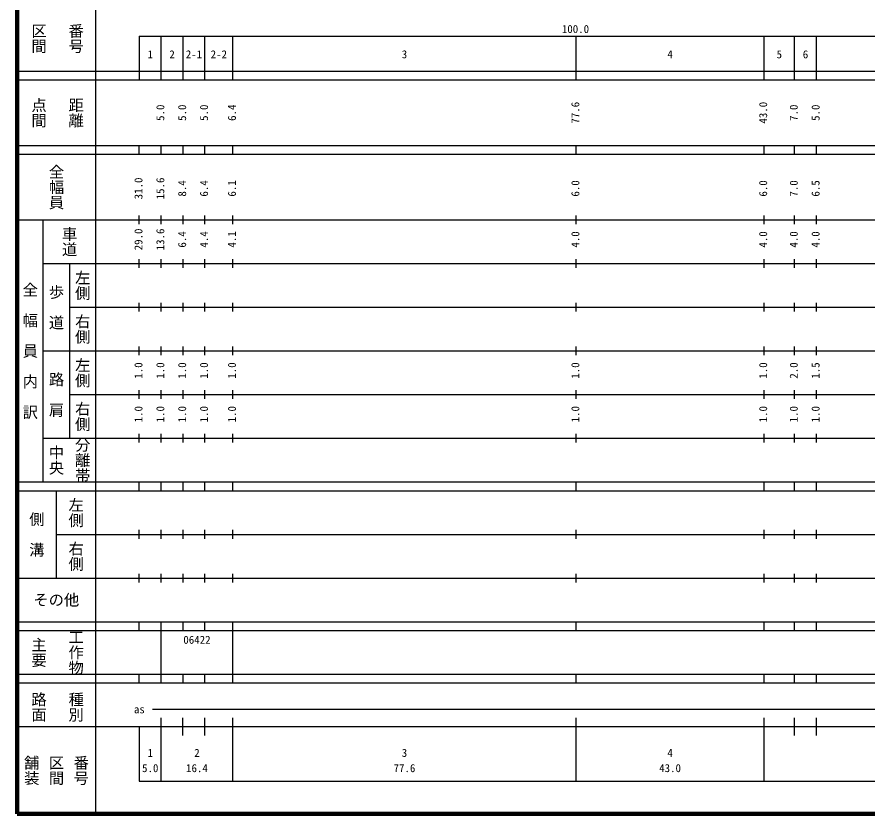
# Model space of a CAD drawing. Units: millimetres on the paper, enlarged 1000 times. Extents: x 40000 to 680000, y 20000 to 380000.
# Drawn here: x 40000 to 234576, y 20000 to 202409 of the extents above; entities that cross this region are included whole.
import ezdxf
from ezdxf.enums import TextEntityAlignment as Align

# ---------------------------------------------------------------- set-up
doc = ezdxf.new("R2010")
doc.units = ezdxf.units.MM
doc.header["$LTSCALE"] = 1000
doc.layers.add('M-TTL', color=2, linetype='Continuous', lineweight=140)
doc.layers.add('M-TTL-BAND', color=7, linetype='Continuous', lineweight=25)
doc.styles.add('@ＭＳ ゴシック', font='')
doc.styles.add('ＭＳ ゴシック', font='')
doc.styles.get('@ＭＳ ゴシック').set_extended_font_data('@MS Gothic')
doc.styles.get('ＭＳ ゴシック').set_extended_font_data('MS Gothic')

msp = doc.modelspace()

# ---------------------------------------------------------------- linework, layer by layer
at = {"layer": 'M-TTL'}
for p, q in [((40000, 380000), (40000, 20000)), ((40000, 20000), (680000, 20000))]:
    msp.add_line(p, q, dxfattribs=at)
at = {"layer": 'M-TTL-BAND'}
for p, q in [((58000, 370000), (58000, 20000)), ((68000, 198000), (579000, 198000)), ((68000, 198000), (68000, 188000)), ((73000, 188000), (73000, 198000)), ((78000, 188000), (78000, 198000)), ((83000, 188000), (83000, 198000)), ((89400, 188000), (89400, 198000)), ((168000, 188000), (168000, 198000)), ((211000, 188000), (211000, 198000)), ((218000, 188000), (218000, 198000)), ((223000, 188000), (223000, 198000)), ((40000, 190000), (579000, 190000)), ((40000, 188000), (579000, 188000)), ((40000, 173000), (579000, 173000)), ((68000, 171000), (68000, 173000)), ((73000, 171000), (73000, 173000)), ((78000, 171000), (78000, 173000)), ((83000, 171000), (83000, 173000)), ((89400, 171000), (89400, 173000)), ((168000, 171000), (168000, 173000)), ((211000, 171000), (211000, 173000)), ((218000, 171000), (218000, 173000)), ((223000, 171000), (223000, 173000)), ((40000, 171000), (579000, 171000)), ((40000, 156000), (579000, 156000)), ((46000, 96000), (46000, 156000)), ((68000, 155000), (68000, 157000)), ((73000, 155000), (73000, 157000)), ((78000, 155000), (78000, 157000)), ((83000, 155000), (83000, 157000)), ((89400, 155000), (89400, 157000)), ((168000, 155000), (168000, 157000)), ((211000, 155000), (211000, 157000)), ((218000, 155000), (218000, 157000)), ((223000, 155000), (223000, 157000)), ((46000, 146000), (579000, 146000)), ((52000, 146000), (52000, 106000)), ((68000, 145000), (68000, 147000)), ((73000, 145000), (73000, 147000)), ((78000, 145000), (78000, 147000)), ((83000, 145000), (83000, 147000)), ((89400, 145000), (89400, 147000)), ((168000, 145000), (168000, 147000)), ((211000, 145000), (211000, 147000)), ((218000, 145000), (218000, 147000)), ((223000, 145000), (223000, 147000)), ((68000, 135000), (68000, 137000)), ((73000, 135000), (73000, 137000)), ((78000, 135000), (78000, 137000)), ((83000, 135000), (83000, 137000)), ((89400, 135000), (89400, 137000)), ((168000, 135000), (168000, 137000)), ((211000, 135000), (211000, 137000)), ((218000, 135000), (218000, 137000)), ((223000, 135000), (223000, 137000)), ((52000, 136000), (579000, 136000)), ((68000, 125000), (68000, 127000)), ((73000, 125000), (73000, 127000)), ((78000, 125000), (78000, 127000)), ((83000, 125000), (83000, 127000)), ((89400, 125000), (89400, 127000)), ((168000, 125000), (168000, 127000)), ((211000, 125000), (211000, 127000)), ((218000, 125000), (218000, 127000)), ((223000, 125000), (223000, 127000)), ((46000, 126000), (579000, 126000)), ((68000, 115000), (68000, 117000)), ((73000, 115000), (73000, 117000)), ((78000, 115000), (78000, 117000)), ((83000, 115000), (83000, 117000)), ((89400, 115000), (89400, 117000)), ((168000, 115000), (168000, 117000)), ((211000, 115000), (211000, 117000)), ((218000, 115000), (218000, 117000)), ((223000, 115000), (223000, 117000)), ((52000, 116000), (579000, 116000)), ((46000, 106000), (579000, 106000)), ((68000, 105000), (68000, 107000)), ((73000, 105000), (73000, 107000)), ((78000, 105000), (78000, 107000)), ((83000, 105000), (83000, 107000)), ((89400, 105000), (89400, 107000)), ((168000, 105000), (168000, 107000)), ((211000, 105000), (211000, 107000)), ((218000, 105000), (218000, 107000)), ((223000, 105000), (223000, 107000)), ((40000, 96000), (579000, 96000)), ((68000, 94000), (68000, 96000)), ((73000, 94000), (73000, 96000)), ((78000, 94000), (78000, 96000)), ((83000, 94000), (83000, 96000)), ((89400, 94000), (89400, 96000)), ((168000, 94000), (168000, 96000)), ((211000, 94000), (211000, 96000)), ((218000, 94000), (218000, 96000)), ((223000, 94000), (223000, 96000)), ((40000, 94000), (579000, 94000)), ((49000, 94000), (49000, 74000)), ((49000, 84000), (579000, 84000)), ((68000, 83000), (68000, 85000)), ((73000, 83000), (73000, 85000)), ((78000, 83000), (78000, 85000)), ((83000, 83000), (83000, 85000)), ((89400, 83000), (89400, 85000)), ((168000, 83000), (168000, 85000)), ((211000, 83000), (211000, 85000)), ((218000, 83000), (218000, 85000)), ((223000, 83000), (223000, 85000)), ((40000, 74000), (579000, 74000)), ((68000, 73000), (68000, 75000)), ((73000, 73000), (73000, 75000)), ((78000, 73000), (78000, 75000)), ((83000, 73000), (83000, 75000)), ((89400, 73000), (89400, 75000)), ((168000, 73000), (168000, 75000)), ((211000, 73000), (211000, 75000)), ((218000, 73000), (218000, 75000)), ((223000, 73000), (223000, 75000)), ((40000, 64000), (579000, 64000)), ((68000, 62000), (68000, 64000)), ((73000, 62000), (73000, 64000)), ((78000, 62000), (78000, 64000)), ((83000, 62000), (83000, 64000)), ((89400, 62000), (89400, 64000)), ((168000, 62000), (168000, 64000)), ((211000, 62000), (211000, 64000)), ((218000, 62000), (218000, 64000)), ((223000, 62000), (223000, 64000)), ((40000, 62000), (579000, 62000)), ((73000, 52000), (73000, 62000)), ((89400, 52000), (89400, 62000)), ((40000, 52000), (579000, 52000)), ((68000, 50000), (68000, 52000)), ((73000, 50000), (73000, 52000)), ((78000, 50000), (78000, 52000)), ((83000, 50000), (83000, 52000)), ((89400, 50000), (89400, 52000)), ((168000, 50000), (168000, 52000)), ((211000, 50000), (211000, 52000)), ((218000, 50000), (218000, 52000)), ((223000, 50000), (223000, 52000)), ((40000, 50000), (579000, 50000)), ((71000, 44000), (400000, 44000)), ((73000, 27500), (73000, 42000)), ((77935, 38000), (77935, 42000)), ((83000, 38000), (83000, 42000)), ((89400, 27500), (89400, 42000)), ((168000, 27500), (168000, 42000)), ((211000, 27500), (211000, 42000)), ((218000, 38000), (218000, 42000)), ((223000, 38000), (223000, 42000)), ((40000, 40000), (579000, 40000)), ((68000, 40000), (68000, 27500)), ((68000, 27500), (579000, 27500))]:
    msp.add_line(p, q, dxfattribs=at)

# ---------------------------------------------------------------- texts
at = {"layer": 'M-TTL-BAND', "style": '@ＭＳ ゴシック'}
for s, p in [('区間', (45000, 197500)), ('番号', (53500, 197500)), ('点間', (45000, 180500)), ('距離', (53500, 180500)), ('全幅員', (49000, 163500)), ('車道', (52000, 151000)), ('左側', (55000, 141000)), ('全\u3000幅\u3000員\u3000内\u3000訳', (43000, 126000)), ('歩\u3000道', (49000, 136000)), ('右側', (55000, 131000)), ('左側', (55000, 121000)), ('路\u3000肩', (49000, 116000)), ('右側', (55000, 111000)), ('分離帯', (55000, 101000)), ('中央', (49000, 101000)), ('左側', (53500, 89000)), ('側\u3000溝', (44500, 84000)), ('右側', (53500, 79000)), ('主要', (45000, 57000)), ('工作物', (53500, 57000)), ('路面', (45000, 44500)), ('種別', (53500, 44500)), ('舗装', (43333, 30000)), ('区間', (49000, 30000)), ('番号', (54667, 30000))]:
    msp.add_text(s, height=2566, rotation=270, dxfattribs=at).set_placement(p, align=Align.MIDDLE_CENTER)
at = {"layer": 'M-TTL-BAND', "style": 'ＭＳ ゴシック'}
for s, p in [('100.0', (167844, 198195)), ('1', (70500, 192405)), ('2', (75500, 192405)), ('2-1', (80500, 192405)), ('2-2', (86200, 192405)), ('3', (128700, 192405)), ('4', (189500, 192405)), ('5', (214500, 192405)), ('6', (220500, 192405)), ('as', (68000, 42500)), ('1', (70500, 32523)), ('2', (81200, 32523)), ('3', (128700, 32523)), ('4', (189500, 32523)), ('5.0', (70500, 29033)), ('16.4', (81200, 29033)), ('77.6', (128700, 29033)), ('43.0', (189500, 29033))]:
    msp.add_text(s, height=1833, dxfattribs=at).set_placement(p, align=Align.BOTTOM_CENTER)
for s, p in [('5.0', (74268, 180500)), ('5.0', (79268, 180500)), ('5.0', (84268, 180500)), ('6.4', (90668, 180500)), ('77.6', (169268, 180500)), ('43.0', (212268, 180500)), ('7.0', (219268, 180500)), ('5.0', (224268, 180500)), ('31.0', (69268, 163174)), ('15.6', (74268, 163174)), ('8.4', (79268, 163174)), ('6.4', (84268, 163174)), ('6.1', (90668, 163174)), ('6.0', (169268, 163174)), ('6.0', (212268, 163174)), ('7.0', (219268, 163174)), ('6.5', (224268, 163174)), ('29.0', (69268, 151500)), ('13.6', (74268, 151500)), ('6.4', (79268, 151500)), ('4.4', (84268, 151500)), ('4.1', (90668, 151500)), ('4.0', (169268, 151500)), ('4.0', (212268, 151500)), ('4.0', (219268, 151500)), ('4.0', (224268, 151500)), ('1.0', (69268, 121500)), ('1.0', (74268, 121500)), ('1.0', (79268, 121500)), ('1.0', (84268, 121500)), ('1.0', (90668, 121500)), ('1.0', (169268, 121500)), ('1.0', (212268, 121500)), ('2.0', (219268, 121500)), ('1.5', (224268, 121500)), ('1.0', (69268, 111500)), ('1.0', (74268, 111500)), ('1.0', (79268, 111500)), ('1.0', (84268, 111500)), ('1.0', (90668, 111500)), ('1.0', (169268, 111500)), ('1.0', (212268, 111500)), ('1.0', (219268, 111500)), ('1.0', (224268, 111500))]:
    msp.add_text(s, height=1833, rotation=90, dxfattribs=at).set_placement(p, align=Align.BOTTOM_CENTER)
msp.add_text('その他', height=2566, dxfattribs=at).set_placement((49000, 69000), align=Align.MIDDLE_CENTER)
msp.add_text('06422', height=1833, dxfattribs=at).set_placement((78075, 58405), align=Align.BOTTOM_LEFT)

doc.saveas('drawing.dxf')
